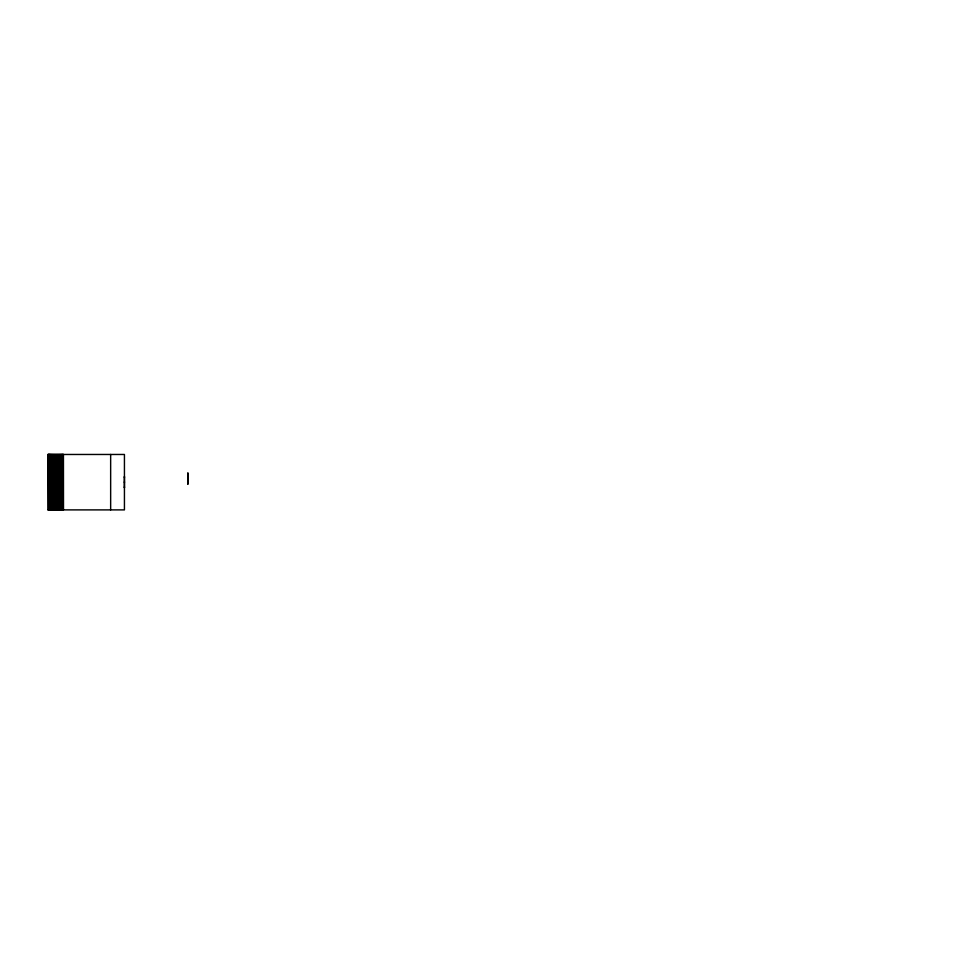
<?xml version="1.0" encoding="UTF-8"?>
<svg xmlns="http://www.w3.org/2000/svg" width="957" height="957" viewBox="0 0 957 957"><rect width="100%" height="100%" fill="white"/><g stroke="black" fill="none" stroke-linecap="round" stroke-linejoin="round"><path stroke-width="1.44" d="M124.434 487.687L124.434 476.658L124.434 477.507M187.895 484.086L187.895 473.057L187.895 484.122M124.434 482.531L124.434 481.838M187.895 478.943L187.895 478.237M47.85 454.467L124.434 454.467L124.434 509.89L47.85 509.89M124.434 486.862L124.434 487.711M110.653 454.467L110.653 509.89M63.437 454.467L63.497 509.89M63.222 454.467L63.222 509.89M62.983 454.467L62.983 509.89M62.719 454.467L62.719 509.89M62.444 454.467L62.444 509.89M62.145 454.467L62.145 509.89M61.834 454.467L61.834 509.89M61.511 454.467L61.511 509.89M61.164 454.467L61.164 509.89M60.817 454.467L60.817 509.89M60.447 454.467L60.447 509.89M60.064 454.467L60.064 509.89M59.681 454.467L59.681 509.89M59.286 454.467L59.286 509.89M58.867 454.467L58.867 509.89M58.461 454.467L58.461 509.89M58.03 454.467L58.03 509.89M57.611 454.467L57.611 509.89M57.181 454.467L57.181 509.89M56.75 454.467L56.75 509.89M56.307 454.467L56.307 509.89M55.877 454.467L55.877 509.89M55.434 454.467L55.434 509.89M55.004 454.467L55.004 509.89M54.573 454.467L54.573 509.89M54.154 454.467L54.154 509.89M53.736 454.467L53.736 509.89M53.317 454.467L53.317 509.89M52.91 454.467L52.91 509.89M52.515 454.467L52.515 509.89M52.133 454.467L52.133 509.89M51.762 454.467L51.762 509.89M51.391 454.467L51.391 509.89M51.044 454.467L51.044 509.89M50.709 454.467L50.709 509.89M50.386 454.467L50.386 509.89M50.087 454.467L50.087 509.89M49.8 454.467L49.8 509.89M49.525 454.467L49.525 509.89M49.274 454.467L49.274 509.89M49.034 454.467L49.034 509.89M48.819 454.467L48.819 509.89M48.628 454.467L48.628 509.89M48.46 454.467L48.46 509.89M48.209 509.89L47.934 454.467"/></g></svg>
